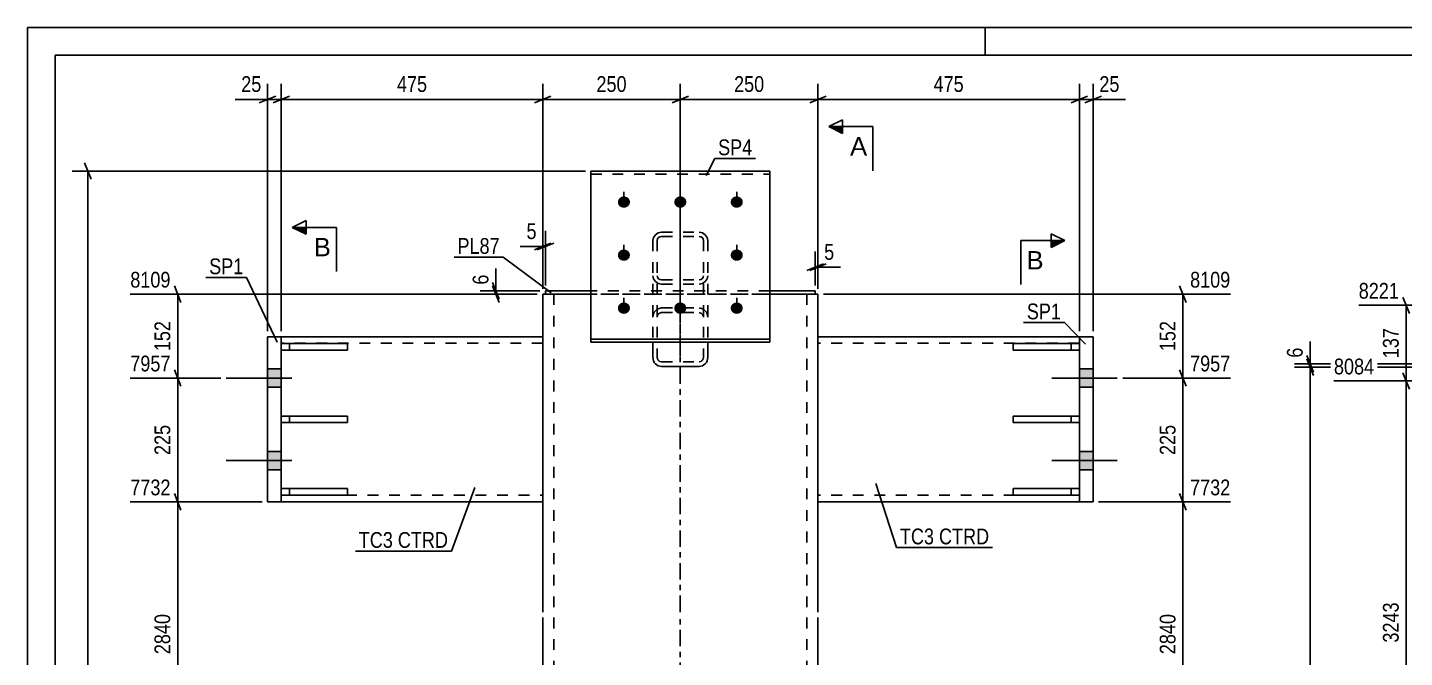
# Model space of a CAD drawing. Header units: millimetres. Extents: x 0 to 594, y 0 to 420.
# Drawn here: x 0 to 250.2, y 305.6 to 420 of the extents above; entities that cross this region are included whole.
import ezdxf

# ---------------------------------------------------------------- set-up
doc = ezdxf.new("R2010")
doc.units = ezdxf.units.MM
doc.linetypes.add('DXK_LINE_DOT2', pattern=[3.9198, 1.9599, -1.9599])
doc.linetypes.add('DXK_LINE_DOT3', pattern=[5.9187, 2.979, -0.9799, 0.9799, -0.9799])
doc.styles.add('Arial', font='arial.ttf', dxfattribs={"height": 0.2})
doc.styles.add('Arial Narrow', font='ARIALN.TTF', dxfattribs={"height": 0.2})

# ---------------------------------------------------------------- blocks, each defined once
blk = doc.blocks.new('Unknown-681868596-1134')
at = {"color": 5, "linetype": 'Continuous'}
for p, q in [((594, 420), (0, 420)), ((0, 420), (0, 0)), ((174, 415), (174, 420)), ((589, 415), (5, 415)), ((5, 415), (5, 5))]:
    blk.add_line(p, q, dxfattribs=at)
blk = doc.blocks.new('Part-681868596-2395 - 2326')
at = {"color": 2, "linetype": 'Continuous'}
for p, q in [((94.11, 372.18), (102.36, 372.18)), ((94.11, 372.18), (94.11, 371.58)), ((94.11, 371.58), (95.79, 371.58)), ((143.11, 372.18), (134.86, 372.18)), ((143.11, 371.58), (141.43, 371.58)), ((143.11, 372.18), (143.11, 371.58))]:
    blk.add_line(p, q, dxfattribs=at)
at = {"color": 7, "linetype": 'DXK_LINE_DOT2'}
for p, q in [((141.43, 371.58), (95.79, 371.58)), ((134.86, 372.18), (102.36, 372.18))]:
    blk.add_line(p, q, dxfattribs=at)
blk = doc.blocks.new('Part-681868596-2547 - 2326')
at = {"color": 2, "linetype": 'Continuous'}
for p, q in [((102.36, 393.95), (134.86, 393.95)), ((102.36, 393.95), (102.36, 362.86)), ((134.86, 393.95), (134.86, 362.86)), ((102.36, 363.41), (134.86, 363.41)), ((102.36, 362.86), (134.86, 362.86))]:
    blk.add_line(p, q, dxfattribs=at)
at = {"color": 7, "linetype": 'DXK_LINE_DOT2'}
blk.add_line((102.36, 393.4), (134.86, 393.4), dxfattribs=at)
blk = doc.blocks.new('Part-681868596-2400 - 2326')
at = {"color": 2, "linetype": 'Continuous'}
for p, q in [((46.11, 336.31), (58.11, 336.31)), ((46.11, 336.31), (46.11, 335.11)), ((58.11, 336.31), (58.11, 335.11)), ((46.11, 335.11), (58.11, 335.11))]:
    blk.add_line(p, q, dxfattribs=at)
at = {"color": 7, "linetype": 'DXK_LINE_DOT2'}
blk.add_line((47.61, 335.11), (47.61, 336.31), dxfattribs=at)
blk = doc.blocks.new('Part-681868596-2336 - 2326')
at = {"linetype": 'Continuous'}
blk.add_hatch(color=2, dxfattribs=at).paths.add_polyline_path([(118.61, 217.93), (117.81, 219.33), (119.41, 219.33)])
at = {"color": 7, "linetype": 'DXK_LINE_DOT3'}
for p, q in [((118.61, 313.86), (118.61, 381.58)), ((118.61, 218.86), (118.61, 312.86)), ((118.61, 172.86), (118.61, 217.86))]:
    blk.add_line(p, q, dxfattribs=at)
at = {"color": 2, "linetype": 'Continuous'}
for p, q in [((93.61, 371.58), (93.61, 313.86)), ((93.61, 371.58), (94.11, 371.58)), ((95.79, 371.58), (102.36, 371.58)), ((141.43, 371.58), (134.86, 371.58)), ((143.61, 371.58), (143.11, 371.58)), ((143.61, 371.58), (143.61, 313.86)), ((93.61, 312.86), (93.61, 218.86)), ((143.61, 312.86), (143.61, 218.86)), ((93.61, 217.86), (93.61, 197.86)), ((118.61, 217.93), (117.81, 219.33)), ((117.81, 219.33), (119.41, 219.33)), ((119.41, 219.33), (118.61, 217.93)), ((143.61, 217.86), (143.61, 197.86))]:
    blk.add_line(p, q, dxfattribs=at)
at = {"color": 7, "linetype": 'DXK_LINE_DOT2'}
for p, q in [((95.76, 371.58), (94.11, 371.58)), ((94.78, 371.58), (95.79, 371.58)), ((95.61, 371.58), (95.61, 313.86)), ((95.76, 371.58), (95.79, 371.58)), ((134.86, 371.58), (102.36, 371.58)), ((143.11, 371.58), (141.02, 371.58)), ((141.61, 371.58), (141.61, 313.86)), ((95.61, 312.86), (95.61, 218.86)), ((141.61, 312.86), (141.61, 218.86)), ((95.61, 217.86), (95.61, 182.86)), ((141.61, 217.86), (141.61, 182.86)), ((93.61, 197.86), (93.61, 182.86)), ((143.61, 197.86), (143.61, 182.86)), ((143.61, 182.86), (93.61, 182.86))]:
    blk.add_line(p, q, dxfattribs=at)
at = {"color": 2, "linetype": 'Continuous'}
blk.add_circle((118.61, 218.83), 1, dxfattribs=at)
blk = doc.blocks.new('Part-681868596-2411 - 2326')
at = {"color": 7, "linetype": 'DXK_LINE_DOT2'}
for p, q in [((191.11, 336.31), (179.11, 336.31)), ((179.11, 336.31), (179.11, 335.11)), ((189.61, 336.31), (189.61, 335.11)), ((191.11, 335.11), (191.11, 336.31)), ((179.11, 335.11), (191.11, 335.11))]:
    blk.add_line(p, q, dxfattribs=at)
blk = doc.blocks.new('Part-681868596-2414 - 2326')
at = {"color": 2, "linetype": 'Continuous'}
for p, q in [((191.11, 336.31), (179.11, 336.31)), ((179.11, 335.11), (179.11, 336.31)), ((191.11, 336.31), (191.11, 335.11)), ((191.11, 335.11), (179.11, 335.11))]:
    blk.add_line(p, q, dxfattribs=at)
at = {"color": 7, "linetype": 'DXK_LINE_DOT2'}
blk.add_line((189.61, 335.11), (189.61, 336.31), dxfattribs=at)
blk = doc.blocks.new('Bolt-681868596-2354 - 2326')
at = {"linetype": 'Continuous'}
for points in [[(191.11, 358.01), (191.11, 354.71), (193.61, 354.71), (193.61, 358.01)], [(191.11, 358.01), (191.11, 354.71), (193.61, 354.71), (193.61, 358.01)], [(191.11, 343.01), (191.11, 339.71), (193.61, 339.71), (193.61, 343.01)], [(191.11, 343.01), (191.11, 339.71), (193.61, 339.71), (193.61, 343.01)]]:
    blk.add_hatch(color=1, dxfattribs=at).paths.add_polyline_path(points)
at = {"color": 1, "linetype": 'Continuous'}
for p, q in [((193.61, 358.01), (191.11, 358.01)), ((193.61, 358.01), (191.11, 358.01)), ((198.01, 356.36), (186.11, 356.36)), ((198.01, 356.36), (186.11, 356.36)), ((193.61, 354.71), (191.11, 354.71)), ((193.61, 354.71), (191.11, 354.71)), ((193.61, 343.01), (191.11, 343.01)), ((193.61, 343.01), (191.11, 343.01)), ((198.01, 341.36), (186.11, 341.36)), ((198.01, 341.36), (186.11, 341.36)), ((193.61, 339.71), (191.11, 339.71)), ((193.61, 339.71), (191.11, 339.71))]:
    blk.add_line(p, q, dxfattribs=at)
blk = doc.blocks.new('Bolt-681868596-2356 - 2326')
at = {"linetype": 'Continuous'}
for points in [[(43.61, 358.01), (43.61, 354.71), (46.11, 354.71), (46.11, 358.01)], [(43.61, 358.01), (43.61, 354.71), (46.11, 354.71), (46.11, 358.01)], [(43.61, 343.01), (43.61, 339.71), (46.11, 339.71), (46.11, 343.01)], [(43.61, 343.01), (43.61, 339.71), (46.11, 339.71), (46.11, 343.01)]]:
    blk.add_hatch(color=1, dxfattribs=at).paths.add_polyline_path(points)
at = {"color": 1, "linetype": 'Continuous'}
for p, q in [((46.11, 358.01), (43.61, 358.01)), ((46.11, 358.01), (43.61, 358.01)), ((48.01, 356.36), (36.11, 356.36)), ((48.01, 356.36), (36.11, 356.36)), ((46.11, 354.71), (43.61, 354.71)), ((46.11, 354.71), (43.61, 354.71)), ((46.11, 343.01), (43.61, 343.01)), ((46.11, 343.01), (43.61, 343.01)), ((48.01, 341.36), (36.11, 341.36)), ((48.01, 341.36), (36.11, 341.36)), ((46.11, 339.71), (43.61, 339.71)), ((46.11, 339.71), (43.61, 339.71))]:
    blk.add_line(p, q, dxfattribs=at)
blk = doc.blocks.new('Bolt-681868596-2357 - 2326')
at = {"color": 1, "linetype": 'DXK_LINE_DOT2'}
for p, q in [((108.36, 389.3), (108.36, 386.46)), ((118.61, 389.3), (118.61, 386.46)), ((128.86, 389.3), (128.86, 386.46)), ((108.36, 379.67), (108.36, 376.83)), ((128.86, 379.67), (128.86, 376.83)), ((108.36, 370.04), (108.36, 367.2)), ((118.61, 370.04), (118.61, 367.2)), ((128.86, 370.04), (128.86, 367.2))]:
    blk.add_line(p, q, dxfattribs=at)
blk = doc.blocks.new('Part-681868596-2371 - 2326')
at = {"color": 7, "linetype": 'DXK_LINE_DOT2'}
for p, q in [((58.11, 362.61), (46.11, 362.61)), ((46.11, 362.61), (46.11, 361.41)), ((46.11, 361.41), (58.11, 361.41)), ((47.61, 362.61), (47.61, 361.41)), ((58.11, 361.41), (58.11, 362.61))]:
    blk.add_line(p, q, dxfattribs=at)
blk = doc.blocks.new('Part-681868596-2373 - 2326')
at = {"color": 7, "linetype": 'DXK_LINE_DOT2'}
for p, q in [((58.11, 349.46), (46.11, 349.46)), ((46.11, 349.46), (46.11, 348.26)), ((46.11, 348.26), (58.11, 348.26)), ((47.61, 348.26), (47.61, 349.46)), ((58.11, 348.26), (58.11, 349.46))]:
    blk.add_line(p, q, dxfattribs=at)
blk = doc.blocks.new('Part-681868596-2374 - 2326')
at = {"color": 2, "linetype": 'Continuous'}
for p, q in [((46.11, 362.61), (58.11, 362.61)), ((46.11, 362.61), (46.11, 361.41)), ((46.11, 361.41), (58.11, 361.41)), ((58.11, 362.61), (58.11, 361.41))]:
    blk.add_line(p, q, dxfattribs=at)
at = {"color": 7, "linetype": 'DXK_LINE_DOT2'}
blk.add_line((47.61, 361.41), (47.61, 362.61), dxfattribs=at)
blk = doc.blocks.new('Part-681868596-2376 - 2326')
at = {"color": 2, "linetype": 'Continuous'}
for p, q in [((46.11, 349.46), (58.11, 349.46)), ((46.11, 349.46), (46.11, 348.26)), ((46.11, 348.26), (58.11, 348.26)), ((58.11, 349.46), (58.11, 348.26))]:
    blk.add_line(p, q, dxfattribs=at)
at = {"color": 7, "linetype": 'DXK_LINE_DOT2'}
blk.add_line((47.61, 348.26), (47.61, 349.46), dxfattribs=at)
blk = doc.blocks.new('Part-681868596-2377 - 2326')
at = {"color": 7, "linetype": 'DXK_LINE_DOT2'}
for p, q in [((191.11, 362.61), (179.11, 362.61)), ((179.11, 362.61), (179.11, 361.41)), ((179.11, 361.41), (191.11, 361.41)), ((189.61, 362.61), (189.61, 361.41)), ((191.11, 361.41), (191.11, 362.61))]:
    blk.add_line(p, q, dxfattribs=at)
blk = doc.blocks.new('Part-681868596-2379 - 2326')
at = {"color": 7, "linetype": 'DXK_LINE_DOT2'}
for p, q in [((191.11, 349.46), (179.11, 349.46)), ((179.11, 349.46), (179.11, 348.26)), ((179.11, 348.26), (191.11, 348.26)), ((189.61, 348.26), (189.61, 349.46)), ((191.11, 348.26), (191.11, 349.46))]:
    blk.add_line(p, q, dxfattribs=at)
blk = doc.blocks.new('Part-681868596-2380 - 2326')
at = {"color": 2, "linetype": 'Continuous'}
for p, q in [((191.11, 362.61), (179.11, 362.61)), ((179.11, 361.41), (179.11, 362.61)), ((191.11, 361.41), (179.11, 361.41)), ((191.11, 362.61), (191.11, 361.41))]:
    blk.add_line(p, q, dxfattribs=at)
at = {"color": 7, "linetype": 'DXK_LINE_DOT2'}
blk.add_line((189.61, 361.41), (189.61, 362.61), dxfattribs=at)
blk = doc.blocks.new('Part-681868596-2382 - 2326')
at = {"color": 2, "linetype": 'Continuous'}
for p, q in [((191.11, 349.46), (179.11, 349.46)), ((179.11, 348.26), (179.11, 349.46)), ((191.11, 348.26), (179.11, 348.26)), ((191.11, 349.46), (191.11, 348.26))]:
    blk.add_line(p, q, dxfattribs=at)
at = {"color": 7, "linetype": 'DXK_LINE_DOT2'}
blk.add_line((189.61, 348.26), (189.61, 349.46), dxfattribs=at)
blk = doc.blocks.new('Part-681868596-2388 - 2326')
at = {"color": 7, "linetype": 'DXK_LINE_DOT2'}
for p, q in [((134.86, 393.95), (102.36, 393.95)), ((102.36, 393.95), (102.36, 362.86)), ((102.36, 393.4), (134.86, 393.4)), ((134.86, 362.86), (134.86, 393.95)), ((134.86, 363.41), (102.36, 363.41)), ((102.36, 362.86), (134.86, 362.86))]:
    blk.add_line(p, q, dxfattribs=at)
blk = doc.blocks.new('Part-681868596-2390 - 2326')
at = {"color": 7, "linetype": 'DXK_LINE_DOT2'}
for p, q in [((114.59, 382.71), (115.21, 382.83)), ((115.21, 382.83), (122.01, 382.83)), ((122.01, 382.83), (122.62, 382.71)), ((113.61, 381.33), (113.73, 381.9)), ((113.61, 381.33), (113.61, 360.14)), ((113.73, 381.9), (114.08, 382.39)), ((114.08, 382.39), (114.59, 382.71)), ((114.47, 381.61), (114.41, 381.33)), ((114.41, 381.33), (114.41, 360.14)), ((114.64, 381.86), (114.47, 381.61)), ((114.9, 382.02), (114.64, 381.86)), ((115.21, 382.08), (114.9, 382.02)), ((115.21, 382.08), (122.01, 382.08)), ((122.31, 382.02), (122.01, 382.08)), ((122.57, 381.86), (122.31, 382.02)), ((122.75, 381.61), (122.57, 381.86)), ((122.62, 382.71), (123.14, 382.39)), ((122.81, 381.33), (122.75, 381.61)), ((122.81, 381.33), (122.81, 360.14)), ((123.14, 382.39), (123.49, 381.9)), ((123.49, 381.9), (123.61, 381.33)), ((123.61, 381.33), (123.61, 360.14)), ((113.73, 374.36), (113.61, 374.94)), ((114.08, 373.87), (113.73, 374.36)), ((114.59, 373.55), (114.08, 373.87)), ((114.41, 374.94), (114.47, 374.65)), ((114.47, 374.65), (114.64, 374.4)), ((115.21, 373.43), (114.59, 373.55)), ((114.64, 374.4), (114.9, 374.24)), ((114.9, 374.24), (115.21, 374.18)), ((115.21, 374.18), (122.01, 374.18)), ((115.21, 373.43), (122.01, 373.43)), ((122.01, 374.18), (122.31, 374.24)), ((122.62, 373.55), (122.01, 373.43)), ((122.31, 374.24), (122.57, 374.4)), ((122.57, 374.4), (122.75, 374.65)), ((123.14, 373.87), (122.62, 373.55)), ((122.75, 374.65), (122.81, 374.94)), ((123.49, 374.36), (123.14, 373.87)), ((123.61, 374.94), (123.49, 374.36)), ((113.73, 368.03), (113.61, 367.38)), ((115.21, 369.08), (114.59, 368.95)), ((114.9, 368.16), (115.21, 368.23)), ((115.21, 369.08), (122.01, 369.08)), ((115.21, 368.23), (122.01, 368.23)), ((122.62, 368.95), (122.01, 369.08)), ((122.01, 368.23), (122.31, 368.16)), ((123.61, 367.38), (123.49, 368.03)), ((114.41, 367.38), (114.47, 367.7)), ((122.75, 367.7), (122.81, 367.38)), ((113.61, 360.14), (113.73, 359.49)), ((114.47, 359.82), (114.41, 360.14)), ((114.59, 358.57), (115.21, 358.44)), ((115.21, 359.29), (114.9, 359.36)), ((115.21, 359.29), (122.01, 359.29)), ((115.21, 358.44), (122.01, 358.44)), ((122.31, 359.36), (122.01, 359.29)), ((122.01, 358.44), (122.62, 358.57)), ((122.81, 360.14), (122.75, 359.82)), ((123.49, 359.49), (123.61, 360.14))]:
    blk.add_line(p, q, dxfattribs=at)
at = {"color": 7, "linetype": 'DXK_LINE_DOT3'}
blk.add_line((118.61, 381.55), (118.61, 360.34), dxfattribs=at)
at = {"color": 7, "linetype": 'DXK_LINE_DOT2'}
for centre, radius, start, end in [((115.28, 367.44), 1.65, 114.32, 159.2417), ((115.24, 367.41), 0.827, 114.32, 159.2417), ((121.97, 367.41), 0.827, 20.7583, 65.68), ((121.94, 367.44), 1.65, 20.7583, 65.68), ((115.28, 360.08), 1.65, 200.7583, 245.68), ((115.24, 360.11), 0.827, 200.7583, 245.68), ((121.97, 360.11), 0.827, 294.32, 339.2417), ((121.94, 360.08), 1.65, 294.32, 339.2417)]:
    blk.add_arc(centre, radius, start, end, dxfattribs=at)
blk = doc.blocks.new('Part-681868596-2397 - 2326')
at = {"color": 7, "linetype": 'DXK_LINE_DOT2'}
for p, q in [((58.11, 336.31), (46.11, 336.31)), ((46.11, 336.31), (46.11, 335.11)), ((47.61, 336.31), (47.61, 335.11)), ((58.11, 335.11), (58.11, 336.31)), ((46.11, 335.11), (58.11, 335.11))]:
    blk.add_line(p, q, dxfattribs=at)
blk = doc.blocks.new('Part-681868596-2420 - 2326')
at = {"color": 2, "linetype": 'Continuous'}
for p, q in [((43.61, 363.86), (43.61, 333.86)), ((46.11, 363.86), (43.61, 363.86)), ((46.11, 333.86), (46.11, 363.86)), ((43.61, 333.86), (46.11, 333.86))]:
    blk.add_line(p, q, dxfattribs=at)
blk = doc.blocks.new('Part-681868596-2430 - 2326')
at = {"color": 2, "linetype": 'Continuous'}
for p, q in [((193.61, 363.86), (191.11, 363.86)), ((191.11, 363.86), (191.11, 333.86)), ((193.61, 333.86), (193.61, 363.86)), ((191.11, 333.86), (193.61, 333.86))]:
    blk.add_line(p, q, dxfattribs=at)
blk = doc.blocks.new('Part-681868596-2492 - 2326')
at = {"color": 2, "linetype": 'Continuous'}
for p, q in [((93.61, 363.86), (46.11, 363.86)), ((46.11, 333.86), (93.61, 333.86))]:
    blk.add_line(p, q, dxfattribs=at)
at = {"color": 7, "linetype": 'DXK_LINE_DOT2'}
for p, q in [((46.11, 363.86), (46.11, 333.86)), ((93.61, 333.86), (93.61, 363.86)), ((93.61, 362.66), (46.11, 362.66)), ((46.11, 335.06), (93.61, 335.06))]:
    blk.add_line(p, q, dxfattribs=at)
blk = doc.blocks.new('Part-681868596-2504 - 2326')
at = {"color": 2, "linetype": 'Continuous'}
for p, q in [((191.11, 363.86), (143.61, 363.86)), ((191.11, 333.86), (143.61, 333.86))]:
    blk.add_line(p, q, dxfattribs=at)
at = {"color": 7, "linetype": 'DXK_LINE_DOT2'}
for p, q in [((143.61, 363.86), (143.61, 333.86)), ((191.11, 333.86), (191.11, 363.86)), ((191.11, 362.66), (143.61, 362.66)), ((191.11, 335.06), (143.61, 335.06))]:
    blk.add_line(p, q, dxfattribs=at)
blk = doc.blocks.new('Part-681868596-2525 - 2326')
at = {"color": 7, "linetype": 'DXK_LINE_DOT2'}
for p, q in [((115.21, 382.83), (114.59, 382.71)), ((115.21, 382.83), (122.01, 382.83)), ((122.62, 382.71), (122.01, 382.83)), ((113.73, 381.9), (113.61, 381.33)), ((113.61, 381.33), (113.61, 362.86)), ((114.08, 382.39), (113.73, 381.9)), ((114.59, 382.71), (114.08, 382.39)), ((114.41, 381.33), (114.47, 381.61)), ((114.41, 381.33), (114.41, 360.14)), ((114.47, 381.61), (114.64, 381.86)), ((114.64, 381.86), (114.9, 382.02)), ((114.9, 382.02), (115.21, 382.08)), ((115.21, 382.08), (122.01, 382.08)), ((122.01, 382.08), (122.31, 382.02)), ((122.31, 382.02), (122.57, 381.86)), ((122.57, 381.86), (122.75, 381.61)), ((123.14, 382.39), (122.62, 382.71)), ((122.75, 381.61), (122.81, 381.33)), ((122.81, 381.33), (122.81, 360.14)), ((123.49, 381.9), (123.14, 382.39)), ((123.61, 381.33), (123.49, 381.9)), ((123.61, 381.33), (123.61, 362.86)), ((113.61, 374.94), (113.73, 374.36)), ((113.73, 374.36), (114.08, 373.87)), ((114.08, 373.87), (114.59, 373.55)), ((114.47, 374.65), (114.41, 374.94)), ((114.64, 374.4), (114.47, 374.65)), ((114.59, 373.55), (115.21, 373.43)), ((114.9, 374.24), (114.64, 374.4)), ((115.21, 374.18), (114.9, 374.24)), ((115.21, 374.18), (122.01, 374.18)), ((115.21, 373.43), (122.01, 373.43)), ((122.31, 374.24), (122.01, 374.18)), ((122.01, 373.43), (122.62, 373.55)), ((122.57, 374.4), (122.31, 374.24)), ((122.75, 374.65), (122.57, 374.4)), ((122.62, 373.55), (123.14, 373.87)), ((122.81, 374.94), (122.75, 374.65)), ((123.14, 373.87), (123.49, 374.36)), ((123.49, 374.36), (123.61, 374.94)), ((113.61, 367.38), (113.73, 368.03)), ((114.59, 368.95), (115.21, 369.08)), ((115.21, 368.23), (114.9, 368.16)), ((115.21, 369.08), (122.01, 369.08)), ((115.21, 368.23), (122.01, 368.23)), ((122.01, 369.08), (122.62, 368.95)), ((122.31, 368.16), (122.01, 368.23)), ((123.49, 368.03), (123.61, 367.38)), ((114.47, 367.7), (114.41, 367.38)), ((122.81, 367.38), (122.75, 367.7)), ((114.41, 360.14), (114.47, 359.82)), ((114.9, 359.36), (115.21, 359.29)), ((115.21, 359.29), (122.01, 359.29)), ((122.01, 359.29), (122.31, 359.36)), ((122.75, 359.82), (122.81, 360.14))]:
    blk.add_line(p, q, dxfattribs=at)
at = {"color": 7, "linetype": 'DXK_LINE_DOT3'}
blk.add_line((118.61, 360.34), (118.61, 381.55), dxfattribs=at)
at = {"color": 2, "linetype": 'Continuous'}
for p, q in [((113.61, 362.86), (113.61, 360.14)), ((123.61, 362.86), (123.61, 360.14)), ((113.73, 359.49), (113.61, 360.14)), ((115.21, 358.44), (114.59, 358.57)), ((115.21, 358.44), (122.01, 358.44)), ((122.62, 358.57), (122.01, 358.44)), ((123.61, 360.14), (123.49, 359.49))]:
    blk.add_line(p, q, dxfattribs=at)
at = {"color": 7, "linetype": 'DXK_LINE_DOT2'}
for centre, radius, start, end in [((115.28, 367.44), 1.65, 114.32, 159.2417), ((115.24, 367.41), 0.827, 114.32, 159.2417), ((121.97, 367.41), 0.827, 20.7583, 65.68), ((121.94, 367.44), 1.65, 20.7583, 65.68), ((115.24, 360.11), 0.827, 200.7583, 245.68), ((121.97, 360.11), 0.827, 294.32, 339.2417)]:
    blk.add_arc(centre, radius, start, end, dxfattribs=at)
at = {"color": 2, "linetype": 'Continuous'}
for centre, start, end in [((115.28, 360.08), 200.7583, 245.68), ((121.94, 360.08), 294.32, 339.2417)]:
    blk.add_arc(centre, 1.65, start, end, dxfattribs=at)
blk = doc.blocks.new('Bolt-681868596-2548 - 2326')
at = {"linetype": 'Continuous'}
for points in [[(108.36, 387.28), (108.13, 387.3), (107.91, 387.37), (107.71, 387.47), (107.54, 387.62), (107.4, 387.79), (107.31, 387.99), (107.26, 388.2), (107.26, 388.42), (107.31, 388.63), (107.4, 388.83), (107.54, 389), (107.71, 389.15), (107.91, 389.25), (108.13, 389.32), (108.36, 389.34), (108.59, 389.32), (108.8, 389.25), (109, 389.15), (109.17, 389), (109.31, 388.83), (109.4, 388.63), (109.45, 388.42), (109.45, 388.2), (109.4, 387.99), (109.31, 387.79), (109.17, 387.62), (109, 387.47), (108.8, 387.37), (108.59, 387.3)], [(118.61, 387.28), (118.38, 387.3), (118.16, 387.37), (117.96, 387.47), (117.79, 387.62), (117.65, 387.79), (117.56, 387.99), (117.51, 388.2), (117.51, 388.42), (117.56, 388.63), (117.65, 388.83), (117.79, 389), (117.96, 389.15), (118.16, 389.25), (118.38, 389.32), (118.61, 389.34), (118.84, 389.32), (119.05, 389.25), (119.25, 389.15), (119.42, 389), (119.56, 388.83), (119.65, 388.63), (119.7, 388.42), (119.7, 388.2), (119.65, 387.99), (119.56, 387.79), (119.42, 387.62), (119.25, 387.47), (119.05, 387.37), (118.84, 387.3)], [(128.86, 387.28), (128.63, 387.3), (128.41, 387.37), (128.21, 387.47), (128.04, 387.62), (127.9, 387.79), (127.81, 387.99), (127.76, 388.2), (127.76, 388.42), (127.81, 388.63), (127.9, 388.83), (128.04, 389), (128.21, 389.15), (128.41, 389.25), (128.63, 389.32), (128.86, 389.34), (129.09, 389.32), (129.3, 389.25), (129.5, 389.15), (129.67, 389), (129.81, 388.83), (129.9, 388.63), (129.95, 388.42), (129.95, 388.2), (129.9, 387.99), (129.81, 387.79), (129.67, 387.62), (129.5, 387.47), (129.3, 387.37), (129.09, 387.3)], [(108.36, 377.64), (108.13, 377.67), (107.91, 377.73), (107.71, 377.84), (107.54, 377.99), (107.4, 378.16), (107.31, 378.36), (107.26, 378.57), (107.26, 378.79), (107.31, 379), (107.4, 379.2), (107.54, 379.37), (107.71, 379.51), (107.91, 379.62), (108.13, 379.69), (108.36, 379.71), (108.59, 379.69), (108.8, 379.62), (109, 379.51), (109.17, 379.37), (109.31, 379.2), (109.4, 379), (109.45, 378.79), (109.45, 378.57), (109.4, 378.36), (109.31, 378.16), (109.17, 377.99), (109, 377.84), (108.8, 377.73), (108.59, 377.67)], [(128.86, 377.64), (128.63, 377.67), (128.41, 377.73), (128.21, 377.84), (128.04, 377.99), (127.9, 378.16), (127.81, 378.36), (127.76, 378.57), (127.76, 378.79), (127.81, 379), (127.9, 379.2), (128.04, 379.37), (128.21, 379.51), (128.41, 379.62), (128.63, 379.69), (128.86, 379.71), (129.09, 379.69), (129.3, 379.62), (129.5, 379.51), (129.67, 379.37), (129.81, 379.2), (129.9, 379), (129.95, 378.79), (129.95, 378.57), (129.9, 378.36), (129.81, 378.16), (129.67, 377.99), (129.5, 377.84), (129.3, 377.73), (129.09, 377.67)], [(108.36, 368.01), (108.13, 368.04), (107.91, 368.1), (107.71, 368.21), (107.54, 368.35), (107.4, 368.53), (107.31, 368.73), (107.26, 368.94), (107.26, 369.15), (107.31, 369.37), (107.4, 369.56), (107.54, 369.74), (107.71, 369.88), (107.91, 369.99), (108.13, 370.06), (108.36, 370.08), (108.59, 370.06), (108.8, 369.99), (109, 369.88), (109.17, 369.74), (109.31, 369.56), (109.4, 369.37), (109.45, 369.15), (109.45, 368.94), (109.4, 368.73), (109.31, 368.53), (109.17, 368.35), (109, 368.21), (108.8, 368.1), (108.59, 368.04)], [(118.61, 368.01), (118.38, 368.04), (118.16, 368.1), (117.96, 368.21), (117.79, 368.35), (117.65, 368.53), (117.56, 368.73), (117.51, 368.94), (117.51, 369.15), (117.56, 369.37), (117.65, 369.56), (117.79, 369.74), (117.96, 369.88), (118.16, 369.99), (118.38, 370.06), (118.61, 370.08), (118.84, 370.06), (119.05, 369.99), (119.25, 369.88), (119.42, 369.74), (119.56, 369.56), (119.65, 369.37), (119.7, 369.15), (119.7, 368.94), (119.65, 368.73), (119.56, 368.53), (119.42, 368.35), (119.25, 368.21), (119.05, 368.1), (118.84, 368.04)], [(128.86, 368.01), (128.63, 368.04), (128.41, 368.1), (128.21, 368.21), (128.04, 368.35), (127.9, 368.53), (127.81, 368.73), (127.76, 368.94), (127.76, 369.15), (127.81, 369.37), (127.9, 369.56), (128.04, 369.74), (128.21, 369.88), (128.41, 369.99), (128.63, 370.06), (128.86, 370.08), (129.09, 370.06), (129.3, 369.99), (129.5, 369.88), (129.67, 369.74), (129.81, 369.56), (129.9, 369.37), (129.95, 369.15), (129.95, 368.94), (129.9, 368.73), (129.81, 368.53), (129.67, 368.35), (129.5, 368.21), (129.3, 368.1), (129.09, 368.04)]]:
    blk.add_hatch(color=1, dxfattribs=at).paths.add_polyline_path(points)
at = {"color": 1, "linetype": 'Continuous'}
for p, q in [((108.36, 387.32), (108.36, 390.16)), ((118.61, 387.32), (118.61, 390.16)), ((128.86, 387.32), (128.86, 390.16)), ((108.36, 377.69), (108.36, 380.53)), ((128.86, 377.69), (128.86, 380.53)), ((108.36, 368.05), (108.36, 370.89)), ((118.61, 368.05), (118.61, 370.89)), ((128.86, 368.05), (128.86, 370.89))]:
    blk.add_line(p, q, dxfattribs=at)
blk = doc.blocks.new('StraightDimension-681868596-2750 - 2326')
at = {"color": 7, "linetype": 'Continuous'}
for p, q in [((143.61, 372.58), (143.61, 409.81)), ((191.11, 364.86), (191.11, 409.81)), ((145.11, 407.56), (142.11, 406.36)), ((143.61, 406.96), (191.11, 406.96)), ((189.61, 406.36), (192.61, 407.56))]:
    blk.add_line(p, q, dxfattribs=at)
at = {"color": 0}
blk.add_wipeout([(170.7, 407.71), (170.7, 411.91), (164.02, 411.91), (164.02, 407.71)], dxfattribs=at)
at = {"color": 3, "style": 'Arial Narrow'}
blk.add_text('475', height=2.863, dxfattribs=at).set_placement((164.62, 408.31))
blk = doc.blocks.new('StraightDimension-681868596-2742 - 2326')
at = {"color": 7, "linetype": 'Continuous'}
for p, q in [((191.11, 364.86), (191.11, 409.81)), ((193.61, 364.86), (193.61, 409.81)), ((189.61, 406.36), (192.61, 407.56)), ((191.11, 406.96), (193.61, 406.96)), ((195.11, 407.56), (192.11, 406.36))]:
    blk.add_line(p, q, dxfattribs=at)
at = {"color": 0}
blk.add_wipeout([(198.99, 407.71), (198.99, 411.91), (194.14, 411.91), (194.14, 407.71)], dxfattribs=at)
at = {"color": 7, "linetype": 'Continuous'}
blk.add_line((193.61, 406.96), (199.52, 406.96), dxfattribs=at)
blk.add_line((193.61, 406.96), (199.52, 406.96), dxfattribs=at)
at = {"color": 3, "style": 'Arial Narrow'}
blk.add_text('25', height=2.863, dxfattribs=at).set_placement((194.74, 408.31))
blk = doc.blocks.new('StraightDimension-681868596-14346 - 2326')
at = {"color": 7, "linetype": 'Continuous'}
for p, q in [((210.53, 332.36), (209.33, 335.36)), ((194.61, 333.86), (218.55, 333.86)), ((209.93, 285.86), (209.93, 333.86)), ((199.61, 285.86), (218.55, 285.86)), ((209.33, 287.36), (210.53, 284.36))]:
    blk.add_line(p, q, dxfattribs=at)
at = {"color": 0, "linetype": 'Continuous'}
blk.add_wipeout([(219.15, 334.46), (219.15, 338.66), (210.63, 338.66), (210.63, 334.46)], dxfattribs=at)
at = {"color": 0}
blk.add_wipeout([(209.18, 314.12), (204.98, 314.12), (204.98, 305.61), (209.18, 305.61)], dxfattribs=at)
at = {"color": 3, "linetype": 'Continuous', "style": 'Arial Narrow'}
blk.add_text('7732', height=2.863, dxfattribs=at).set_placement((211.23, 335.06))
at = {"color": 3, "style": 'Arial Narrow'}
blk.add_text('2840', height=2.863, rotation=90.0002, dxfattribs=at).set_placement((208.58, 306.21))
blk = doc.blocks.new('StraightDimension-681868596-2766 - 2326')
at = {"color": 7, "linetype": 'Continuous'}
for p, q in [((93.61, 372.58), (93.61, 409.81)), ((118.61, 373.18), (118.61, 409.81)), ((95.11, 407.56), (92.11, 406.36)), ((93.61, 406.96), (118.61, 406.96)), ((117.11, 406.36), (120.11, 407.56))]:
    blk.add_line(p, q, dxfattribs=at)
at = {"color": 0}
blk.add_wipeout([(109.45, 407.71), (109.45, 411.91), (102.77, 411.91), (102.77, 407.71)], dxfattribs=at)
at = {"color": 3, "style": 'Arial Narrow'}
blk.add_text('250', height=2.863, dxfattribs=at).set_placement((103.37, 408.31))
blk = doc.blocks.new('StraightDimension-681868596-2774 - 2326')
at = {"color": 7, "linetype": 'Continuous'}
for p, q in [((46.11, 364.86), (46.11, 409.81)), ((93.61, 372.58), (93.61, 409.81)), ((47.61, 407.56), (44.61, 406.36)), ((46.11, 406.96), (93.61, 406.96)), ((92.11, 406.36), (95.11, 407.56))]:
    blk.add_line(p, q, dxfattribs=at)
at = {"color": 0}
blk.add_wipeout([(73.2, 407.71), (73.2, 411.91), (66.52, 411.91), (66.52, 407.71)], dxfattribs=at)
at = {"color": 3, "style": 'Arial Narrow'}
blk.add_text('475', height=2.863, dxfattribs=at).set_placement((67.12, 408.31))
blk = doc.blocks.new('StraightDimension-681868596-2782 - 2326')
at = {"color": 7, "linetype": 'Continuous'}
for p, q in [((43.61, 364.86), (43.61, 409.81)), ((46.11, 364.86), (46.11, 409.81)), ((42.11, 406.36), (45.11, 407.56)), ((43.61, 406.96), (46.11, 406.96)), ((47.61, 407.56), (44.61, 406.36))]:
    blk.add_line(p, q, dxfattribs=at)
at = {"color": 0}
blk.add_wipeout([(43.09, 407.71), (43.09, 411.91), (38.23, 411.91), (38.23, 407.71)], dxfattribs=at)
at = {"color": 7, "linetype": 'Continuous'}
blk.add_line((43.61, 406.96), (37.71, 406.96), dxfattribs=at)
blk.add_line((43.61, 406.96), (37.71, 406.96), dxfattribs=at)
at = {"color": 3, "style": 'Arial Narrow'}
blk.add_text('25', height=2.863, dxfattribs=at).set_placement((38.83, 408.31))
blk = doc.blocks.new('StraightDimension-681868596-2611 - 2326')
at = {"color": 7, "linetype": 'Continuous'}
for p, q in [((143.11, 373.18), (143.11, 379.33)), ((143.61, 372.58), (143.61, 379.33)), ((141.61, 375.88), (144.61, 377.08)), ((145.11, 377.08), (142.11, 375.88)), ((143.11, 376.48), (143.61, 376.48))]:
    blk.add_line(p, q, dxfattribs=at)
at = {"color": 0}
blk.add_wipeout([(147.16, 377.23), (147.16, 381.43), (144.14, 381.43), (144.14, 377.23)], dxfattribs=at)
at = {"color": 7, "linetype": 'Continuous'}
blk.add_line((143.61, 376.48), (147.69, 376.48), dxfattribs=at)
blk.add_line((143.61, 376.48), (147.69, 376.48), dxfattribs=at)
at = {"color": 3, "style": 'Arial Narrow'}
blk.add_text('5', height=2.86, dxfattribs=at).set_placement((144.74, 377.83))
blk = doc.blocks.new('StraightDimension-681868596-2564 - 2326')
at = {"color": 7, "linetype": 'Continuous'}
for p, q in [((93.61, 372.58), (93.61, 383.09)), ((94.11, 373.18), (94.11, 383.09)), ((92.11, 379.64), (95.11, 380.84)), ((95.61, 380.84), (92.61, 379.64)), ((93.61, 380.24), (94.11, 380.24))]:
    blk.add_line(p, q, dxfattribs=at)
at = {"color": 0}
blk.add_wipeout([(93.09, 380.99), (93.09, 385.19), (90.06, 385.19), (90.06, 380.99)], dxfattribs=at)
at = {"color": 7, "linetype": 'Continuous'}
blk.add_line((93.61, 380.24), (89.53, 380.24), dxfattribs=at)
blk.add_line((93.61, 380.24), (89.53, 380.24), dxfattribs=at)
at = {"color": 3, "style": 'Arial Narrow'}
blk.add_text('5', height=2.86, dxfattribs=at).set_placement((90.66, 381.59))
blk = doc.blocks.new('StraightDimension-681868596-2758 - 2326')
at = {"color": 7, "linetype": 'Continuous'}
for p, q in [((118.61, 373.18), (118.61, 409.81)), ((143.61, 372.58), (143.61, 409.81)), ((120.11, 407.56), (117.11, 406.36)), ((118.61, 406.96), (143.61, 406.96)), ((142.11, 406.36), (145.11, 407.56))]:
    blk.add_line(p, q, dxfattribs=at)
at = {"color": 0}
blk.add_wipeout([(134.45, 407.71), (134.45, 411.91), (127.77, 411.91), (127.77, 407.71)], dxfattribs=at)
at = {"color": 3, "style": 'Arial Narrow'}
blk.add_text('250', height=2.863, dxfattribs=at).set_placement((128.37, 408.31))
blk = doc.blocks.new('StraightDimension-681868596-2818 - 2326')
at = {"color": 7, "linetype": 'Continuous'}
for p, q in [((84.49, 373.68), (85.69, 370.68)), ((85.69, 370.08), (84.49, 373.08)), ((93.11, 372.18), (82.24, 372.18)), ((92.61, 371.58), (82.24, 371.58)), ((85.09, 371.58), (85.09, 372.18))]:
    blk.add_line(p, q, dxfattribs=at)
at = {"color": 0}
blk.add_wipeout([(84.34, 375.73), (80.14, 375.73), (80.14, 372.71), (84.34, 372.71)], dxfattribs=at)
at = {"color": 7, "linetype": 'Continuous'}
blk.add_line((85.09, 372.18), (85.09, 376.26), dxfattribs=at)
blk.add_line((85.09, 372.18), (85.09, 376.26), dxfattribs=at)
at = {"color": 3, "style": 'Arial Narrow'}
blk.add_text('6', height=2.86, rotation=90.0002, dxfattribs=at).set_placement((83.74, 373.31))
blk = doc.blocks.new('StraightDimension-681868596-2829 - 2326')
at = {"color": 7, "linetype": 'Continuous'}
for p, q in [((11.56, 392.45), (10.36, 395.45)), ((101.36, 393.95), (8.11, 393.95)), ((10.96, 180.36), (10.96, 393.95)), ((77.61, 180.36), (8.11, 180.36)), ((10.36, 181.86), (11.56, 178.86))]:
    blk.add_line(p, q, dxfattribs=at)
at = {"color": 0}
blk.add_wipeout([(10.21, 291.41), (6.01, 291.41), (6.01, 282.9), (10.21, 282.9)], dxfattribs=at)
at = {"color": 3, "style": 'Arial Narrow'}
blk.add_text('8358', height=2.863, rotation=90.0002, dxfattribs=at).set_placement((9.61, 283.5))
blk = doc.blocks.new('StraightDimension-681868596-14253 - 2326')
at = {"color": 7, "linetype": 'Continuous'}
for p, q in [((27.88, 370.08), (26.68, 373.08)), ((92.61, 371.58), (18.67, 371.58)), ((27.28, 356.36), (27.28, 371.58)), ((26.68, 357.86), (27.88, 354.86)), ((35.11, 356.36), (18.67, 356.36))]:
    blk.add_line(p, q, dxfattribs=at)
at = {"color": 0, "linetype": 'Continuous'}
blk.add_wipeout([(26.58, 372.18), (26.58, 376.38), (18.07, 376.38), (18.07, 372.18)], dxfattribs=at)
at = {"color": 0}
blk.add_wipeout([(26.53, 367.31), (22.33, 367.31), (22.33, 360.63), (26.53, 360.63)], dxfattribs=at)
at = {"color": 3, "linetype": 'Continuous', "style": 'Arial Narrow'}
blk.add_text('8109', height=2.863, dxfattribs=at).set_placement((18.67, 372.78))
at = {"color": 3, "style": 'Arial Narrow'}
blk.add_text('152', height=2.863, rotation=90.0002, dxfattribs=at).set_placement((25.93, 361.23))
blk = doc.blocks.new('StraightDimension-681868596-14254 - 2326')
at = {"color": 7, "linetype": 'Continuous'}
for p, q in [((27.88, 354.86), (26.68, 357.86)), ((35.11, 356.36), (18.67, 356.36)), ((27.28, 333.86), (27.28, 356.36)), ((26.68, 335.36), (27.88, 332.36)), ((42.61, 333.86), (18.67, 333.86))]:
    blk.add_line(p, q, dxfattribs=at)
at = {"color": 0, "linetype": 'Continuous'}
blk.add_wipeout([(26.58, 356.96), (26.58, 361.16), (18.07, 361.16), (18.07, 356.96)], dxfattribs=at)
at = {"color": 0}
blk.add_wipeout([(26.53, 348.46), (22.33, 348.46), (22.33, 341.77), (26.53, 341.77)], dxfattribs=at)
at = {"color": 3, "linetype": 'Continuous', "style": 'Arial Narrow'}
blk.add_text('7957', height=2.863, dxfattribs=at).set_placement((18.67, 357.56))
at = {"color": 3, "style": 'Arial Narrow'}
blk.add_text('225', height=2.863, rotation=90.0002, dxfattribs=at).set_placement((25.93, 342.37))
blk = doc.blocks.new('StraightDimension-681868596-14255 - 2326')
at = {"color": 7, "linetype": 'Continuous'}
for p, q in [((27.88, 332.36), (26.68, 335.36)), ((42.61, 333.86), (18.67, 333.86)), ((27.28, 285.86), (27.28, 333.86)), ((35.11, 285.86), (18.67, 285.86)), ((26.68, 287.36), (27.88, 284.36))]:
    blk.add_line(p, q, dxfattribs=at)
at = {"color": 0, "linetype": 'Continuous'}
blk.add_wipeout([(26.58, 334.46), (26.58, 338.66), (18.07, 338.66), (18.07, 334.46)], dxfattribs=at)
at = {"color": 0}
blk.add_wipeout([(26.53, 314.12), (22.33, 314.12), (22.33, 305.61), (26.53, 305.61)], dxfattribs=at)
at = {"color": 3, "linetype": 'Continuous', "style": 'Arial Narrow'}
blk.add_text('7732', height=2.863, dxfattribs=at).set_placement((18.67, 335.06))
at = {"color": 3, "style": 'Arial Narrow'}
blk.add_text('2840', height=2.863, rotation=90.0002, dxfattribs=at).set_placement((25.93, 306.21))
blk = doc.blocks.new('StraightDimension-681868596-14344 - 2326')
at = {"color": 7, "linetype": 'Continuous'}
for p, q in [((210.53, 370.08), (209.33, 373.08)), ((144.61, 371.58), (218.55, 371.58)), ((209.93, 356.36), (209.93, 371.58)), ((209.33, 357.86), (210.53, 354.86)), ((199.01, 356.36), (218.55, 356.36))]:
    blk.add_line(p, q, dxfattribs=at)
at = {"color": 0, "linetype": 'Continuous'}
blk.add_wipeout([(219.15, 372.18), (219.15, 376.38), (210.63, 376.38), (210.63, 372.18)], dxfattribs=at)
at = {"color": 0}
blk.add_wipeout([(209.18, 367.31), (204.98, 367.31), (204.98, 360.63), (209.18, 360.63)], dxfattribs=at)
at = {"color": 3, "linetype": 'Continuous', "style": 'Arial Narrow'}
blk.add_text('8109', height=2.863, dxfattribs=at).set_placement((211.23, 372.78))
at = {"color": 3, "style": 'Arial Narrow'}
blk.add_text('152', height=2.863, rotation=90.0002, dxfattribs=at).set_placement((208.58, 361.23))
blk = doc.blocks.new('StraightDimension-681868596-14345 - 2326')
at = {"color": 7, "linetype": 'Continuous'}
for p, q in [((210.53, 354.86), (209.33, 357.86)), ((199.01, 356.36), (218.55, 356.36)), ((209.93, 333.86), (209.93, 356.36)), ((209.33, 335.36), (210.53, 332.36)), ((194.61, 333.86), (218.55, 333.86))]:
    blk.add_line(p, q, dxfattribs=at)
at = {"color": 0, "linetype": 'Continuous'}
blk.add_wipeout([(219.15, 356.96), (219.15, 361.16), (210.63, 361.16), (210.63, 356.96)], dxfattribs=at)
at = {"color": 0}
blk.add_wipeout([(209.18, 348.46), (204.98, 348.46), (204.98, 341.77), (209.18, 341.77)], dxfattribs=at)
at = {"color": 3, "linetype": 'Continuous', "style": 'Arial Narrow'}
blk.add_text('7957', height=2.863, dxfattribs=at).set_placement((211.23, 357.56))
at = {"color": 3, "style": 'Arial Narrow'}
blk.add_text('225', height=2.863, rotation=90.0002, dxfattribs=at).set_placement((208.58, 342.37))
blk = doc.blocks.new('StraightDimension-681868596-10734 - 1250')
at = {"color": 7, "linetype": 'Continuous'}
for p, q in [((303.71, 358.32), (230.19, 358.32)), ((233.64, 356.82), (232.44, 359.82)), ((233.04, 182.17), (233.04, 358.32)), ((232.44, 183.67), (233.64, 180.67)), ((288.71, 182.17), (230.19, 182.17))]:
    blk.add_line(p, q, dxfattribs=at)
at = {"color": 0}
blk.add_wipeout([(232.29, 274.5), (228.09, 274.5), (228.09, 265.99), (232.29, 265.99)], dxfattribs=at)
at = {"color": 3, "style": 'Arial Narrow'}
blk.add_text('8109', height=2.863, rotation=90.0002, dxfattribs=at).set_placement((231.69, 266.59))
blk = doc.blocks.new('StraightDimension-681868596-10733 - 1250')
at = {"color": 7, "linetype": 'Continuous'}
for p, q in [((232.44, 360.42), (233.64, 357.42)), ((304.21, 358.92), (230.19, 358.92)), ((303.71, 358.32), (230.19, 358.32)), ((233.64, 356.82), (232.44, 359.82)), ((233.04, 358.32), (233.04, 358.92))]:
    blk.add_line(p, q, dxfattribs=at)
at = {"color": 0}
blk.add_wipeout([(232.29, 362.48), (228.09, 362.48), (228.09, 359.45), (232.29, 359.45)], dxfattribs=at)
at = {"color": 7, "linetype": 'Continuous'}
blk.add_line((233.04, 358.92), (233.04, 363), dxfattribs=at)
blk.add_line((233.04, 358.92), (233.04, 363), dxfattribs=at)
at = {"color": 3, "style": 'Arial Narrow'}
blk.add_text('6', height=2.86, rotation=90.0002, dxfattribs=at).set_placement((231.69, 360.05))
blk = doc.blocks.new('StraightDimension-681868596-10779 - 1250')
at = {"color": 7, "linetype": 'Continuous'}
for p, q in [((251.08, 368.07), (249.88, 371.07)), ((265.94, 369.57), (241.87, 369.57)), ((250.48, 355.82), (250.48, 369.57)), ((303.71, 355.82), (237.37, 355.82)), ((249.88, 357.32), (251.08, 354.32))]:
    blk.add_line(p, q, dxfattribs=at)
at = {"color": 0, "linetype": 'Continuous'}
blk.add_wipeout([(249.78, 370.17), (249.78, 374.37), (241.27, 374.37), (241.27, 370.17)], dxfattribs=at)
at = {"color": 0}
blk.add_wipeout([(249.73, 366.04), (245.53, 366.04), (245.53, 359.35), (249.73, 359.35)], dxfattribs=at)
at = {"color": 3, "linetype": 'Continuous', "style": 'Arial Narrow'}
blk.add_text('8221', height=2.863, dxfattribs=at).set_placement((241.87, 370.77))
at = {"color": 3, "style": 'Arial Narrow'}
blk.add_text('137', height=2.863, rotation=90.0002, dxfattribs=at).set_placement((249.13, 359.95))
blk = doc.blocks.new('StraightDimension-681868596-10780 - 1250')
at = {"color": 7, "linetype": 'Continuous'}
for p, q in [((303.71, 355.82), (237.37, 355.82)), ((251.08, 354.32), (249.88, 357.32)), ((250.48, 268.11), (250.48, 355.82)), ((281.03, 268.11), (241.87, 268.11)), ((249.88, 269.61), (251.08, 266.61))]:
    blk.add_line(p, q, dxfattribs=at)
at = {"color": 0, "linetype": 'Continuous'}
blk.add_wipeout([(245.28, 356.42), (245.28, 360.62), (236.77, 360.62), (236.77, 356.42)], dxfattribs=at)
at = {"color": 0}
blk.add_wipeout([(249.73, 316.22), (245.53, 316.22), (245.53, 307.71), (249.73, 307.71)], dxfattribs=at)
at = {"color": 3, "linetype": 'Continuous', "style": 'Arial Narrow'}
blk.add_text('8084', height=2.863, dxfattribs=at).set_placement((237.37, 357.02))
at = {"color": 3, "style": 'Arial Narrow'}
blk.add_text('3243', height=2.863, rotation=90.0002, dxfattribs=at).set_placement((249.13, 308.31))
blk = doc.blocks.new('Mark-681868596-2416 - 2326')
at = {"color": 0}
blk.add_wipeout([(39.21, 375.21), (39.21, 378.21), (33, 378.21), (33, 375.21)], dxfattribs=at)
blk.add_wipeout([(39.21, 375.21), (39.21, 378.21), (33, 378.21), (33, 375.21)], dxfattribs=at)
at = {"color": 30, "linetype": 'Continuous'}
for p in [(32.4, 374.61), (45.35, 362.87)]:
    blk.add_line(p, (39.81, 374.61), dxfattribs=at)
at = {"color": 3, "style": 'Arial Narrow'}
blk.add_text('SP1', height=2.863, dxfattribs=at).set_placement((33, 375.21))
blk = doc.blocks.new('Mark-681868596-2391 - 2326')
at = {"color": 0}
blk.add_wipeout([(85.79, 378.91), (85.79, 381.91), (78.12, 381.91), (78.12, 378.91)], dxfattribs=at)
blk.add_wipeout([(85.79, 378.91), (85.79, 381.91), (78.12, 381.91), (78.12, 378.91)], dxfattribs=at)
at = {"color": 30, "linetype": 'Continuous'}
for p in [(77.52, 378.31), (95.12, 371.81)]:
    blk.add_line(p, (86.39, 378.31), dxfattribs=at)
at = {"color": 3, "style": 'Arial Narrow'}
blk.add_text('PL87', height=2.863, dxfattribs=at).set_placement((78.12, 378.91))
blk = doc.blocks.new('Mark-681868596-2426 - 2326')
at = {"color": 0}
blk.add_wipeout([(187.79, 367.02), (187.79, 370.02), (181.57, 370.02), (181.57, 367.02)], dxfattribs=at)
blk.add_wipeout([(187.79, 367.02), (187.79, 370.02), (181.57, 370.02), (181.57, 367.02)], dxfattribs=at)
at = {"color": 30, "linetype": 'Continuous'}
for p in [(180.97, 366.42), (192.21, 362.51)]:
    blk.add_line(p, (188.39, 366.42), dxfattribs=at)
at = {"color": 3, "style": 'Arial Narrow'}
blk.add_text('SP1', height=2.863, dxfattribs=at).set_placement((181.57, 367.02))
blk = doc.blocks.new('Mark-681868596-2488 - 2326')
at = {"color": 0}
blk.add_wipeout([(66.38, 325.52), (66.38, 328.52), (60.18, 328.52), (60.18, 325.52)], dxfattribs=at)
blk.add_wipeout([(66.38, 325.52), (66.38, 328.52), (60.18, 328.52), (60.18, 325.52)], dxfattribs=at)
blk.add_wipeout([(76.41, 325.52), (76.41, 328.52), (67.28, 328.52), (67.28, 325.52)], dxfattribs=at)
blk.add_wipeout([(76.41, 325.52), (76.41, 328.52), (67.28, 328.52), (67.28, 325.52)], dxfattribs=at)
at = {"color": 30, "linetype": 'Continuous'}
for p in [(81.26, 336.5), (59.58, 324.92)]:
    blk.add_line(p, (77.01, 324.92), dxfattribs=at)
at = {"color": 3, "style": 'Arial Narrow'}
for s, p in [('TC3', (60.18, 325.52)), ('CTRD', (67.28, 325.52))]:
    blk.add_text(s, height=2.863, dxfattribs=at).set_placement(p)
blk = doc.blocks.new('Mark-681868596-2500 - 2326')
at = {"color": 0}
blk.add_wipeout([(164.71, 326.16), (164.71, 329.16), (158.5, 329.16), (158.5, 326.16)], dxfattribs=at)
blk.add_wipeout([(164.71, 326.16), (164.71, 329.16), (158.5, 329.16), (158.5, 326.16)], dxfattribs=at)
at = {"color": 30, "linetype": 'Continuous'}
blk.add_line((154.12, 337.22), (157.9, 325.56), dxfattribs=at)
at = {"color": 0}
blk.add_wipeout([(174.73, 326.16), (174.73, 329.16), (165.61, 329.16), (165.61, 326.16)], dxfattribs=at)
blk.add_wipeout([(174.73, 326.16), (174.73, 329.16), (165.61, 329.16), (165.61, 326.16)], dxfattribs=at)
at = {"color": 30, "linetype": 'Continuous'}
blk.add_line((157.9, 325.56), (175.33, 325.56), dxfattribs=at)
at = {"color": 3, "style": 'Arial Narrow'}
for s, p in [('TC3', (158.5, 326.16)), ('CTRD', (165.61, 326.16))]:
    blk.add_text(s, height=2.863, dxfattribs=at).set_placement(p)
blk = doc.blocks.new('Mark-681868596-2543 - 2326')
at = {"color": 0}
blk.add_wipeout([(131.68, 396.82), (131.68, 399.82), (125.47, 399.82), (125.47, 396.82)], dxfattribs=at)
blk.add_wipeout([(131.68, 396.82), (131.68, 399.82), (125.47, 399.82), (125.47, 396.82)], dxfattribs=at)
at = {"color": 30, "linetype": 'Continuous'}
for p, q in [((123.31, 393.16), (124.87, 396.22)), ((124.87, 396.22), (132.28, 396.22))]:
    blk.add_line(p, q, dxfattribs=at)
at = {"color": 3, "style": 'Arial Narrow'}
blk.add_text('SP4', height=2.863, dxfattribs=at).set_placement((125.47, 396.82))
blk = doc.blocks.new('SectionMark-681868596-2865 - 2326')
at = {"linetype": 'Continuous'}
for points in [[(148.07, 402.01), (148.06, 400.76), (145.57, 402.01)], [(147.91, 171.57), (147.91, 170.32), (145.41, 170.32)]]:
    blk.add_hatch(color=6, dxfattribs=at).paths.add_polyline_path(points)
at = {"color": 6, "linetype": 'Continuous'}
for p, q in [((145.57, 402.01), (148.07, 403.26)), ((148.06, 400.76), (148.07, 403.26)), ((153.57, 402.01), (145.57, 402.01)), ((145.57, 402.01), (148.06, 400.76)), ((145.41, 170.32), (147.91, 171.57)), ((153.41, 170.32), (145.41, 170.32)), ((147.91, 169.07), (145.41, 170.32)), ((147.91, 171.57), (147.91, 169.07))]:
    blk.add_line(p, q, dxfattribs=at)
at = {"color": 0, "linetype": 'Continuous'}
for points in [[(152.56, 396.76), (152.56, 400.26), (149.45, 400.26), (149.45, 396.76)], [(152.41, 172.07), (152.41, 175.57), (149.3, 175.57), (149.3, 172.07)]]:
    blk.add_wipeout(points, dxfattribs=at)
at = {"color": 6, "linetype": 'Continuous'}
for p, q in [((153.57, 402.01), (153.56, 394.01)), ((153.41, 170.32), (153.41, 178.32))]:
    blk.add_line(p, q, dxfattribs=at)
at = {"color": 3, "linetype": 'Continuous', "style": 'Arial'}
for p in [(149.45, 396.76), (149.3, 172.07)]:
    blk.add_text('A', height=3.34, rotation=-0.0115, dxfattribs=at).set_placement(p)
blk = doc.blocks.new('SectionMark-681868596-2867 - 2326')
at = {"linetype": 'Continuous'}
for points in [[(186, 380.07), (186, 381.32), (188.5, 381.32)], [(186, 234.68), (186, 235.93), (188.5, 234.68)]]:
    blk.add_hatch(color=6, dxfattribs=at).paths.add_polyline_path(points)
at = {"color": 6, "linetype": 'Continuous'}
for p, q in [((180.5, 381.32), (188.5, 381.32)), ((186, 380.07), (186, 382.57)), ((186, 382.57), (188.5, 381.32)), ((188.5, 381.32), (186, 380.07)), ((188.5, 234.68), (186, 235.93)), ((186, 235.93), (186, 233.43)), ((180.5, 234.68), (188.5, 234.68)), ((188.5, 234.68), (186, 233.43))]:
    blk.add_line(p, q, dxfattribs=at)
at = {"color": 0, "linetype": 'Continuous'}
for points in [[(184.61, 376.07), (184.61, 379.57), (181.5, 379.57), (181.5, 376.07)], [(184.61, 236.43), (184.61, 239.93), (181.5, 239.93), (181.5, 236.43)]]:
    blk.add_wipeout(points, dxfattribs=at)
at = {"color": 6, "linetype": 'Continuous'}
for p, q in [((180.5, 381.32), (180.5, 373.32)), ((180.5, 234.68), (180.5, 242.68))]:
    blk.add_line(p, q, dxfattribs=at)
at = {"color": 3, "linetype": 'Continuous', "style": 'Arial'}
for p in [(181.5, 376.07), (181.5, 236.43)]:
    blk.add_text('B', height=3.34, dxfattribs=at).set_placement(p)
blk = doc.blocks.new('SectionMark-681868596-2869 - 2326')
at = {"linetype": 'Continuous'}
for points in [[(50.61, 383.71), (50.61, 382.46), (48.11, 383.71)], [(50.61, 233.11), (50.61, 231.86), (48.11, 231.86)]]:
    blk.add_hatch(color=6, dxfattribs=at).paths.add_polyline_path(points)
at = {"color": 6, "linetype": 'Continuous'}
for p, q in [((48.11, 383.71), (50.61, 384.96)), ((56.11, 383.71), (48.11, 383.71)), ((48.11, 383.71), (50.61, 382.46)), ((50.61, 382.46), (50.61, 384.96)), ((48.11, 231.86), (50.61, 233.11)), ((50.61, 233.11), (50.61, 230.61)), ((56.11, 231.86), (48.11, 231.86)), ((50.61, 230.61), (48.11, 231.86))]:
    blk.add_line(p, q, dxfattribs=at)
at = {"color": 0, "linetype": 'Continuous'}
for points in [[(55.11, 378.46), (55.11, 381.96), (52, 381.96), (52, 378.46)], [(55.11, 233.61), (55.11, 237.11), (52, 237.11), (52, 233.61)]]:
    blk.add_wipeout(points, dxfattribs=at)
at = {"color": 6, "linetype": 'Continuous'}
for p, q in [((56.11, 383.71), (56.11, 375.71)), ((56.11, 231.86), (56.11, 239.86))]:
    blk.add_line(p, q, dxfattribs=at)
at = {"color": 3, "linetype": 'Continuous', "style": 'Arial'}
for p in [(52, 378.46), (52, 233.61)]:
    blk.add_text('B', height=3.34, dxfattribs=at).set_placement(p)

msp = doc.modelspace()

# ---------------------------------------------------------------- block references
for name in ['Unknown-681868596-1134', 'Part-681868596-2547 - 2326', 'Part-681868596-2388 - 2326', 'Bolt-681868596-2548 - 2326', 'Bolt-681868596-2357 - 2326', 'Part-681868596-2390 - 2326', 'Part-681868596-2525 - 2326', 'Part-681868596-2336 - 2326', 'Part-681868596-2395 - 2326', 'Part-681868596-2420 - 2326', 'Part-681868596-2492 - 2326', 'Part-681868596-2504 - 2326', 'Part-681868596-2430 - 2326', 'Part-681868596-2371 - 2326', 'Part-681868596-2374 - 2326', 'Part-681868596-2377 - 2326', 'Part-681868596-2380 - 2326', 'Bolt-681868596-2356 - 2326', 'Bolt-681868596-2354 - 2326', 'Part-681868596-2373 - 2326', 'Part-681868596-2376 - 2326', 'Part-681868596-2379 - 2326', 'Part-681868596-2382 - 2326', 'Part-681868596-2400 - 2326', 'Part-681868596-2397 - 2326', 'Part-681868596-2411 - 2326', 'Part-681868596-2414 - 2326']:
    msp.add_blockref(name, (0, 0))

# ---------------------------------------------------------------- next in the draw order: block references
for name in ['StraightDimension-681868596-2766 - 2326', 'StraightDimension-681868596-2750 - 2326', 'StraightDimension-681868596-10734 - 1250', 'StraightDimension-681868596-14346 - 2326', 'Mark-681868596-2500 - 2326']:
    msp.add_blockref(name, (0, 0))

# ---------------------------------------------------------------- next in the draw order: block references
for name in ['StraightDimension-681868596-2774 - 2326', 'StraightDimension-681868596-2742 - 2326', 'StraightDimension-681868596-2611 - 2326', 'StraightDimension-681868596-10733 - 1250']:
    msp.add_blockref(name, (0, 0))

# ---------------------------------------------------------------- next in the draw order: block references
for name in ['StraightDimension-681868596-2782 - 2326', 'StraightDimension-681868596-2758 - 2326', 'StraightDimension-681868596-2564 - 2326', 'StraightDimension-681868596-10779 - 1250']:
    msp.add_blockref(name, (0, 0))

# ---------------------------------------------------------------- next in the draw order: block references
for name in ['Mark-681868596-2543 - 2326', 'StraightDimension-681868596-2818 - 2326', 'StraightDimension-681868596-14344 - 2326', 'StraightDimension-681868596-10780 - 1250']:
    msp.add_blockref(name, (0, 0))

# ---------------------------------------------------------------- next in the draw order: block references
for name in ['SectionMark-681868596-2865 - 2326', 'StraightDimension-681868596-2829 - 2326', 'Mark-681868596-2426 - 2326', 'StraightDimension-681868596-14345 - 2326']:
    msp.add_blockref(name, (0, 0))

# ---------------------------------------------------------------- next in the draw order: block references
for name in ['SectionMark-681868596-2867 - 2326', 'StraightDimension-681868596-14253 - 2326', 'Mark-681868596-2488 - 2326']:
    msp.add_blockref(name, (0, 0))

# ---------------------------------------------------------------- next in the draw order: block references
for name in ['SectionMark-681868596-2869 - 2326', 'Mark-681868596-2391 - 2326', 'Mark-681868596-2416 - 2326', 'StraightDimension-681868596-14254 - 2326']:
    msp.add_blockref(name, (0, 0))

# ---------------------------------------------------------------- next in the draw order: block references
msp.add_blockref('StraightDimension-681868596-14255 - 2326', (0, 0))

doc.saveas('drawing.dxf')
